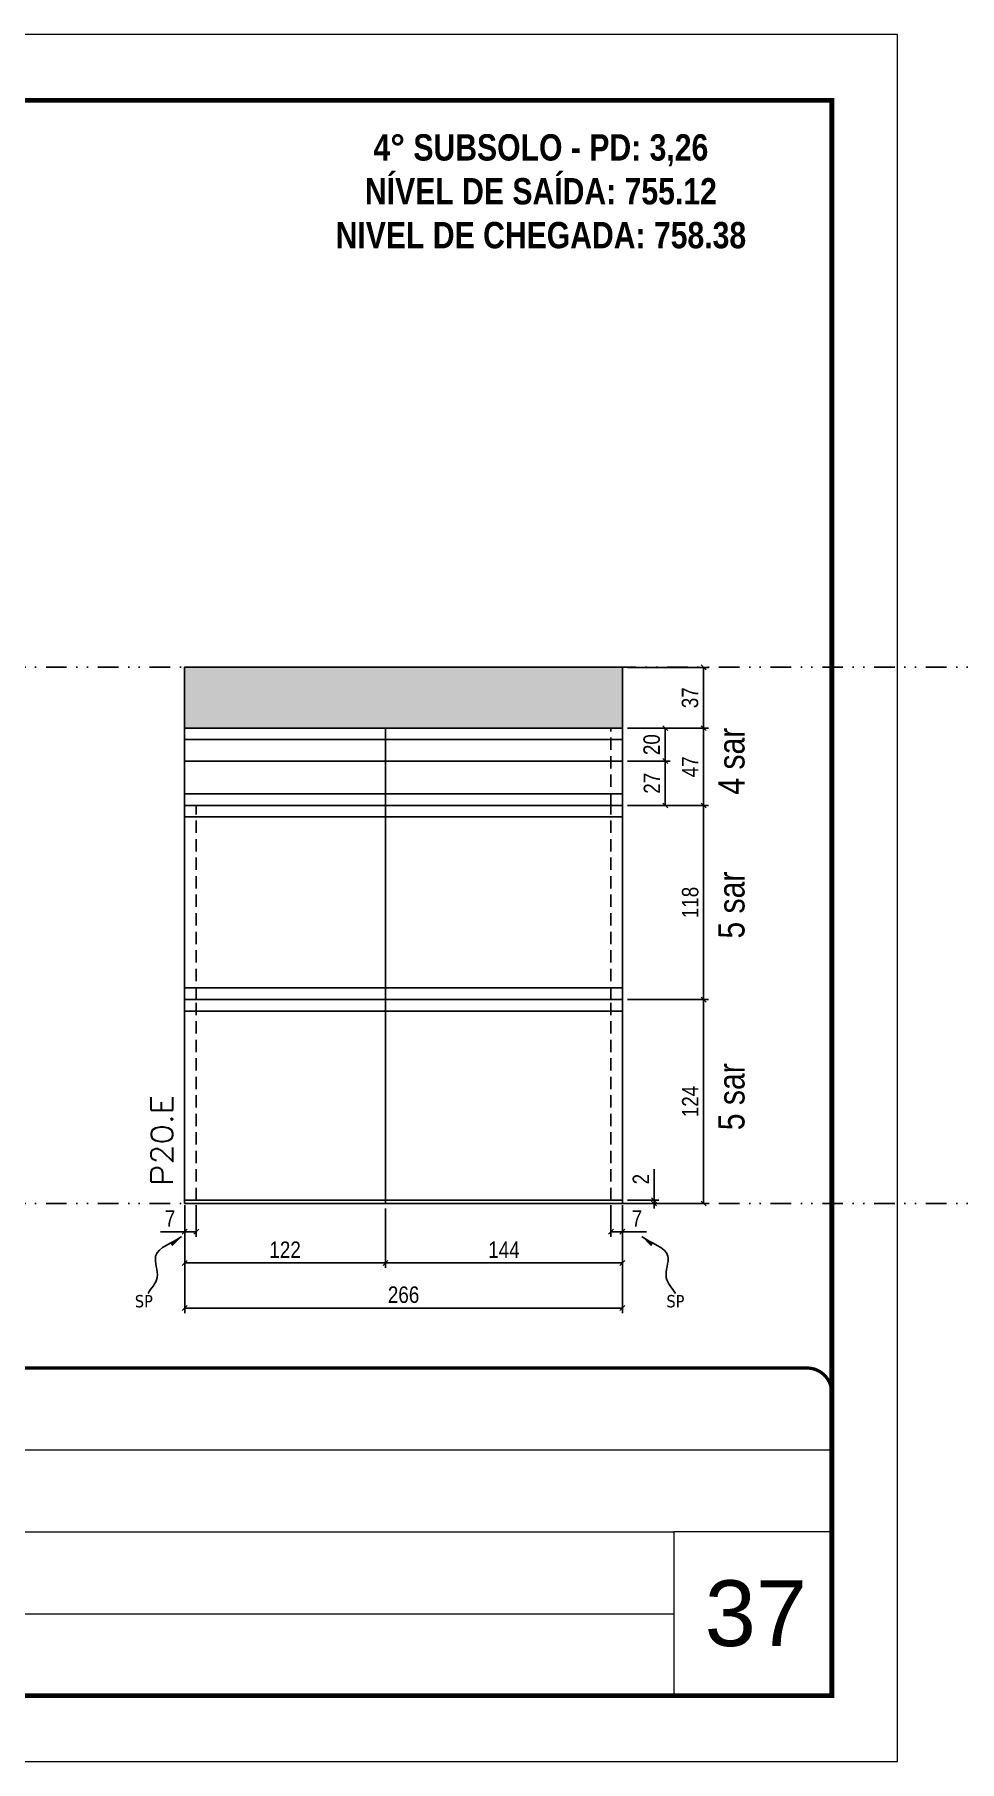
# Model space of a CAD drawing. Header units: millimetres. Extents: x 13777 to 27878, y -21631 to 6985.
# Drawn here: x 15374 to 15936, y -4402 to -3352 of the extents above; entities that cross this region are included whole.
import ezdxf

# ---------------------------------------------------------------- set-up
doc = ezdxf.new("R2010")
doc.units = ezdxf.units.MM
for name, pattern in [('CONTINUO', [0]), ('DASHED', [0.75, 0.5, -0.25]), ('DIVIDE2', [0.625, 0.25, -0.125, 0, -0.125, 0, -0.125]), ('HIDDEN', [0.375, 0.25, -0.125])]:
    doc.linetypes.add(name, pattern=pattern)
for name, color, linetype, lineweight in [('CARIMBO', 255, 'Continuous', 9), ('Folhas', 255, 'Continuous', 9), ('SARRAFO DE PRESSAO', 251, 'DASHED', 9), ('Texto Seção', 7, 'Continuous', 15)]:
    doc.layers.add(name, color=color, linetype=linetype, lineweight=lineweight)
for name, color, linetype in [('COTA', 241, 'Continuous'), ('NOMENCLATURA', 7, 'Continuous'), ('Nível', 160, 'Continuous'), ('Painéis', 200, 'Continuous'), ('SARR_2.2x7', 40, 'Continuous'), ('Sarrafo de Pressão', 42, 'HIDDEN'), ('texto', 7, 'Continuous')]:
    doc.layers.add(name, color=color, linetype=linetype)
doc.styles.add('ARIAL', font='arial.ttf')
doc.styles.add('ARIAL_NARROW', font='ARIALN.TTF', dxfattribs={"height": 0.2})
doc.styles.add('COTA TECNICA', font='techl___.ttf', dxfattribs={"height": 10})
doc.styles.add('COTA TECNICA-50', font='techl___.ttf', dxfattribs={"height": 10})
doc.styles.add('REGUA-120', font='ROMANS.shx', dxfattribs={"height": 15})
doc.styles.add('ROMANC', font='techb___.ttf', dxfattribs={"height": 2.5})
doc.styles.get("Standard").update_dxf_attribs({"font": 'arial.ttf'})
doc.dimstyles.new('COTA PAINEL-50', dxfattribs={"dimtxt": 10, "dimasz": 3, "dimexe": 3, "dimexo": 3, "dimgap": 3, "dimtad": 1, "dimdec": 1, "dimzin": 12, "dimdsep": 46, "dimtxsty": 'COTA TECNICA-50', "dimblk1": 'OBLIQUE', "dimblk2": 'OBLIQUE', "dimsah": 1, "dimcen": 0.9, "dimclrd": 4, "dimclre": 4, "dimclrt": 240, "dimadec": 1, "dimazin": 3, "dimtfac": 1, "dimtdec": 1, "dimtmove": 0, "dimatfit": 3, "dimfxl": 1, "dimtolj": 1, "dimtzin": 12, "dimarcsym": 0})
doc.dimstyles.new('PAINEL', dxfattribs={"dimtxt": 10, "dimasz": 3, "dimexe": 3, "dimexo": 3, "dimgap": 3, "dimtad": 1, "dimdec": 1, "dimzin": 12, "dimdsep": 46, "dimtxsty": 'COTA TECNICA', "dimblk1": 'OBLIQUE', "dimblk2": 'OBLIQUE', "dimsah": 1, "dimcen": 0.9, "dimclrd": 4, "dimclre": 4, "dimclrt": 240, "dimadec": 1, "dimazin": 3, "dimtfac": 1, "dimtdec": 1, "dimtmove": 0, "dimatfit": 3, "dimfxl": 1, "dimtolj": 1, "dimtzin": 12, "dimarcsym": 0})
doc.dimstyles.get("Standard").update_dxf_attribs({"dimtxt": 0.18, "dimasz": 0.18, "dimexe": 0.18, "dimexo": 0.0625, "dimgap": 0.09, "dimtad": 0, "dimtih": 1, "dimtoh": 1, "dimdec": 4, "dimzin": 0, "dimdsep": 46, "dimtxsty": 'Standard', "dimcen": 0.09, "dimadec": 0, "dimazin": 0, "dimtfac": 1, "dimtdec": 4, "dimtofl": 0, "dimtmove": 0, "dimatfit": 3, "dimfxl": 1, "dimtolj": 1, "dimtzin": 0, "dimarcsym": 0})

# ---------------------------------------------------------------- blocks, each defined once
blk = doc.blocks.new('9999999999')
at = {"color": 30, "linetype": 'CONTINUO'}
for p, q in [((98564.6, 34379.6), (99584, 34379.6)), ((98564.6, 34329.8), (99488, 34329.8)), ((99584, 34329.8), (99488, 34329.8)), ((99488, 34329.8), (99488, 34230.2)), ((98564.6, 34280), (99488, 34280))]:
    blk.add_line(p, q, dxfattribs=at)
at = {"color": 30, "linetype": 'CONTINUO', "const_width": 2}
blk.add_lwpolyline([(99584, 34230.2), (99584, 34414.4, 0.414214), (99569, 34429.4), (98229, 34429.4, 0.414214), (98214, 34414.4), (98214, 34245.2, 0.414214), (98229, 34230.2), (99584, 34230.2)], format="xyb", dxfattribs=at)
at = {"layer": 'Folhas'}
blk.add_lwpolyline([(98139, 34190.2), (99624, 34190.2), (99624, 35240.2), (98139, 35240.2)], close=True, dxfattribs=at)
at = {"layer": 'Folhas', "color": 30, "const_width": 3}
blk.add_lwpolyline([(98214, 34230.2), (99584, 34230.2), (99584, 35200.2), (98214, 35200.2)], close=True, dxfattribs=at)
blk = doc.blocks.new('_Oblique')
at = {"color": 0, "linetype": 'ByBlock', "lineweight": -2}
blk.add_line((-0.5, -0.5), (0.5, 0.5), dxfattribs=at)
blk = doc.blocks.new('*D919')
at = {"layer": 'COTA', "color": 4, "lineweight": -2, "transparency": 16777216}
for p, q in [((15465.3, -4064.2), (15465.3, -4129.8)), ((15731.3, -4064.2), (15731.3, -4129.8)), ((15731.3, -4126.8), (15465.3, -4126.8))]:
    blk.add_line(p, q, dxfattribs=at)
at = {"layer": 'Defpoints', "color": 0, "transparency": 16777216}
for p in [(15465.3, -4061.2), (15731.3, -4061.2), (15465.3, -4126.8)]:
    blk.add_point(p, dxfattribs=at)
at = {"layer": 'COTA', "color": 4, "lineweight": -2, "transparency": 16777216, "xscale": 3, "yscale": 3, "zscale": 3, "rotation": 180}
blk.add_blockref('_Oblique', (15465.3, -4126.8), dxfattribs=at)
at = {"layer": 'COTA', "color": 4, "lineweight": -2, "transparency": 16777216, "xscale": 3, "yscale": 3, "zscale": 3}
blk.add_blockref('_Oblique', (15731.3, -4126.8), dxfattribs=at)
at = {"layer": 'COTA', "color": 240, "transparency": 16777216, "insert": (15598.3, -4118.7), "char_height": 10, "attachment_point": 5, "style": 'COTA TECNICA'}
blk.add_mtext('\\A1;266', dxfattribs=at)
blk = doc.blocks.new('*D920')
at = {"layer": 'COTA', "color": 4, "lineweight": -2, "transparency": 16777216}
for p, q in [((15724.3, -4064.2), (15724.3, -4083.4)), ((15731.3, -4066.2), (15731.3, -4083.4)), ((15724.3, -4080.4), (15731.3, -4080.4)), ((15731.3, -4080.4), (15746, -4080.4))]:
    blk.add_line(p, q, dxfattribs=at)
at = {"layer": 'Defpoints', "color": 0, "transparency": 16777216}
for p in [(15724.3, -4061.2), (15731.3, -4063.2), (15731.3, -4080.4)]:
    blk.add_point(p, dxfattribs=at)
at = {"layer": 'COTA', "color": 4, "lineweight": -2, "transparency": 16777216, "xscale": 3, "yscale": 3, "zscale": 3, "rotation": 180}
blk.add_blockref('_Oblique', (15724.3, -4080.4), dxfattribs=at)
at = {"layer": 'COTA', "color": 4, "lineweight": -2, "transparency": 16777216, "xscale": 3, "yscale": 3, "zscale": 3}
blk.add_blockref('_Oblique', (15731.3, -4080.4), dxfattribs=at)
at = {"layer": 'COTA', "color": 240, "transparency": 16777216, "insert": (15740.1, -4072.3), "char_height": 10, "attachment_point": 5, "style": 'COTA TECNICA-50'}
blk.add_mtext('\\A1;7', dxfattribs=at)
blk = doc.blocks.new('*D921')
at = {"layer": 'COTA', "color": 4, "lineweight": -2, "transparency": 16777216}
for p, q in [((15465.3, -4066.2), (15465.3, -4083.4)), ((15472.3, -4064.2), (15472.3, -4083.4)), ((15465.3, -4080.4), (15450.5, -4080.4)), ((15472.3, -4080.4), (15465.3, -4080.4))]:
    blk.add_line(p, q, dxfattribs=at)
at = {"layer": 'Defpoints', "color": 0, "transparency": 16777216}
for p in [(15465.3, -4063.2), (15472.3, -4061.2), (15465.3, -4080.4)]:
    blk.add_point(p, dxfattribs=at)
at = {"layer": 'COTA', "color": 4, "lineweight": -2, "transparency": 16777216, "xscale": 3, "yscale": 3, "zscale": 3, "rotation": 180}
blk.add_blockref('_Oblique', (15465.3, -4080.4), dxfattribs=at)
at = {"layer": 'COTA', "color": 4, "lineweight": -2, "transparency": 16777216, "xscale": 3, "yscale": 3, "zscale": 3}
blk.add_blockref('_Oblique', (15472.3, -4080.4), dxfattribs=at)
at = {"layer": 'COTA', "color": 240, "transparency": 16777216, "insert": (15456.4, -4072.3), "char_height": 10, "attachment_point": 5, "style": 'COTA TECNICA-50'}
blk.add_mtext('\\A1;7', dxfattribs=at)
blk = doc.blocks.new('*D922')
at = {"layer": 'COTA', "color": 4, "lineweight": -2, "transparency": 16777216}
for p, q in [((15750.5, -4061.2), (15750.5, -4042.4)), ((15734.3, -4061.2), (15753.5, -4061.2)), ((15734.3, -4063.2), (15753.5, -4063.2)), ((15750.5, -4063.2), (15750.5, -4061.2)), ((15750.5, -4063.2), (15750.5, -4066.2))]:
    blk.add_line(p, q, dxfattribs=at)
at = {"layer": 'Defpoints', "color": 0, "transparency": 16777216}
for p in [(15731.3, -4061.2), (15731.3, -4063.2), (15750.5, -4063.2)]:
    blk.add_point(p, dxfattribs=at)
at = {"layer": 'COTA', "color": 4, "lineweight": -2, "transparency": 16777216, "xscale": 3, "yscale": 3, "zscale": 3}
for p, rotation in [((15750.5, -4061.2), 270), ((15750.5, -4063.2), 90)]:
    blk.add_blockref('_Oblique', p, dxfattribs=dict(at, rotation=rotation))
at = {"layer": 'COTA', "color": 240, "transparency": 16777216, "insert": (15742.5, -4048.4), "char_height": 10, "attachment_point": 5, "rotation": 90, "style": 'COTA TECNICA-50'}
blk.add_mtext('\\A1;2', dxfattribs=at)
blk = doc.blocks.new('*D930')
at = {"layer": 'COTA', "color": 4, "lineweight": -2, "transparency": 16777216}
for p, q in [((15734.3, -3737.2), (15783.6, -3737.2)), ((15780.6, -3774.2), (15780.6, -3737.2)), ((15734.3, -3774.2), (15783.6, -3774.2))]:
    blk.add_line(p, q, dxfattribs=at)
at = {"layer": 'Defpoints', "color": 0, "transparency": 16777216}
for p in [(15731.3, -3737.2), (15780.6, -3737.2), (15731.3, -3774.2)]:
    blk.add_point(p, dxfattribs=at)
at = {"layer": 'COTA', "color": 4, "lineweight": -2, "transparency": 16777216, "xscale": 3, "yscale": 3, "zscale": 3}
for p, rotation in [((15780.6, -3737.2), 90), ((15780.6, -3774.2), 270)]:
    blk.add_blockref('_Oblique', p, dxfattribs=dict(at, rotation=rotation))
at = {"layer": 'COTA', "color": 240, "transparency": 16777216, "insert": (15772.4, -3755.7), "char_height": 10, "attachment_point": 5, "rotation": 90, "style": 'COTA TECNICA-50'}
blk.add_mtext('\\A1;37', dxfattribs=at)
blk = doc.blocks.new('*D923')
at = {"layer": 'COTA', "color": 4, "lineweight": -2, "transparency": 16777216}
for p, q in [((15734.3, -3821.2), (15783.6, -3821.2)), ((15780.6, -3939.2), (15780.6, -3821.2)), ((15734.3, -3939.2), (15783.6, -3939.2))]:
    blk.add_line(p, q, dxfattribs=at)
at = {"layer": 'Defpoints', "color": 0, "transparency": 16777216}
for p in [(15731.3, -3821.2), (15780.6, -3821.2), (15731.3, -3939.2)]:
    blk.add_point(p, dxfattribs=at)
at = {"layer": 'COTA', "color": 4, "lineweight": -2, "transparency": 16777216, "xscale": 3, "yscale": 3, "zscale": 3}
for p, rotation in [((15780.6, -3821.2), 90), ((15780.6, -3939.2), 270)]:
    blk.add_blockref('_Oblique', p, dxfattribs=dict(at, rotation=rotation))
at = {"layer": 'COTA', "color": 240, "transparency": 16777216, "insert": (15772.5, -3880.2), "char_height": 10, "attachment_point": 5, "rotation": 90, "style": 'COTA TECNICA-50'}
blk.add_mtext('\\A1;118', dxfattribs=at)
blk = doc.blocks.new('*D924')
at = {"layer": 'COTA', "color": 4, "lineweight": -2, "transparency": 16777216}
for p, q in [((15734.3, -3774.2), (15783.6, -3774.2)), ((15780.6, -3821.2), (15780.6, -3774.2)), ((15734.3, -3821.2), (15783.6, -3821.2))]:
    blk.add_line(p, q, dxfattribs=at)
at = {"layer": 'Defpoints', "color": 0, "transparency": 16777216}
for p in [(15731.3, -3774.2), (15780.6, -3774.2), (15731.3, -3821.2)]:
    blk.add_point(p, dxfattribs=at)
at = {"layer": 'COTA', "color": 4, "lineweight": -2, "transparency": 16777216, "xscale": 3, "yscale": 3, "zscale": 3}
for p, rotation in [((15780.6, -3774.2), 90), ((15780.6, -3821.2), 270)]:
    blk.add_blockref('_Oblique', p, dxfattribs=dict(at, rotation=rotation))
at = {"layer": 'COTA', "color": 240, "transparency": 16777216, "insert": (15772.5, -3797.7), "char_height": 10, "attachment_point": 5, "rotation": 90, "style": 'COTA TECNICA-50'}
blk.add_mtext('\\A1;47', dxfattribs=at)
blk = doc.blocks.new('*D931')
at = {"layer": 'COTA', "color": 4, "linetype": 'ByBlock', "lineweight": -2, "transparency": 16777216}
for p, q in [((15734.3, -3939.2), (15783.6, -3939.2)), ((15780.6, -4063.2), (15780.6, -3939.2)), ((15734.3, -4063.2), (15783.6, -4063.2))]:
    blk.add_line(p, q, dxfattribs=at)
at = {"layer": 'Defpoints', "color": 0, "linetype": 'ByBlock', "transparency": 16777216}
for p in [(15731.3, -3939.2), (15780.6, -3939.2), (15731.3, -4063.2)]:
    blk.add_point(p, dxfattribs=at)
at = {"layer": 'COTA', "color": 4, "linetype": 'ByBlock', "lineweight": -2, "transparency": 16777216, "xscale": 3, "yscale": 3, "zscale": 3}
for p, rotation in [((15780.6, -3939.2), 90), ((15780.6, -4063.2), 270)]:
    blk.add_blockref('_Oblique', p, dxfattribs=dict(at, rotation=rotation))
at = {"layer": 'COTA', "color": 240, "linetype": 'ByBlock', "transparency": 16777216, "insert": (15772.5, -4001.2), "char_height": 10, "attachment_point": 5, "rotation": 90, "style": 'COTA TECNICA'}
blk.add_mtext('\\A1;124', dxfattribs=at)
blk = doc.blocks.new('*D932')
at = {"layer": 'COTA', "color": 4, "linetype": 'ByBlock', "lineweight": -2, "transparency": 16777216}
for p, q in [((15734.3, -3939.2), (15783.6, -3939.2)), ((15780.6, -4063.2), (15780.6, -3939.2)), ((15734.3, -4063.2), (15783.6, -4063.2))]:
    blk.add_line(p, q, dxfattribs=at)
at = {"layer": 'Defpoints', "color": 0, "linetype": 'ByBlock', "transparency": 16777216}
for p in [(15731.3, -3939.2), (15780.6, -3939.2), (15731.3, -4063.2)]:
    blk.add_point(p, dxfattribs=at)
at = {"layer": 'COTA', "color": 4, "linetype": 'ByBlock', "lineweight": -2, "transparency": 16777216, "xscale": 3, "yscale": 3, "zscale": 3}
for p, rotation in [((15780.6, -3939.2), 90), ((15780.6, -4063.2), 270)]:
    blk.add_blockref('_Oblique', p, dxfattribs=dict(at, rotation=rotation))
at = {"layer": 'COTA', "color": 240, "linetype": 'ByBlock', "transparency": 16777216, "insert": (15772.5, -4001.2), "char_height": 10, "attachment_point": 5, "rotation": 90, "style": 'COTA TECNICA'}
blk.add_mtext('\\A1;124', dxfattribs=at)
blk = doc.blocks.new('*D925')
at = {"layer": 'COTA', "color": 4, "lineweight": -2, "transparency": 16777216}
for p, q in [((15587.3, -4066.2), (15587.3, -4102.3)), ((15731.3, -4066.2), (15731.3, -4102.3)), ((15587.3, -4099.3), (15731.3, -4099.3))]:
    blk.add_line(p, q, dxfattribs=at)
at = {"layer": 'Defpoints', "color": 0, "transparency": 16777216}
for p in [(15587.3, -4063.2), (15731.3, -4063.2), (15731.3, -4099.3)]:
    blk.add_point(p, dxfattribs=at)
at = {"layer": 'COTA', "color": 4, "lineweight": -2, "transparency": 16777216, "xscale": 3, "yscale": 3, "zscale": 3, "rotation": 180}
blk.add_blockref('_Oblique', (15587.3, -4099.3), dxfattribs=at)
at = {"layer": 'COTA', "color": 4, "lineweight": -2, "transparency": 16777216, "xscale": 3, "yscale": 3, "zscale": 3}
blk.add_blockref('_Oblique', (15731.3, -4099.3), dxfattribs=at)
at = {"layer": 'COTA', "color": 240, "transparency": 16777216, "insert": (15659.3, -4091.3), "char_height": 10, "attachment_point": 5, "style": 'COTA TECNICA'}
blk.add_mtext('\\A1;144', dxfattribs=at)
blk = doc.blocks.new('*D926')
at = {"layer": 'COTA', "color": 4, "lineweight": -2, "transparency": 16777216}
for p, q in [((15465.3, -4066.2), (15465.3, -4102.3)), ((15587.3, -4066.2), (15587.3, -4102.3)), ((15465.3, -4099.3), (15587.3, -4099.3))]:
    blk.add_line(p, q, dxfattribs=at)
at = {"layer": 'Defpoints', "color": 0, "transparency": 16777216}
for p in [(15465.3, -4063.2), (15587.3, -4063.2), (15587.3, -4099.3)]:
    blk.add_point(p, dxfattribs=at)
at = {"layer": 'COTA', "color": 4, "lineweight": -2, "transparency": 16777216, "xscale": 3, "yscale": 3, "zscale": 3, "rotation": 180}
blk.add_blockref('_Oblique', (15465.3, -4099.3), dxfattribs=at)
at = {"layer": 'COTA', "color": 4, "lineweight": -2, "transparency": 16777216, "xscale": 3, "yscale": 3, "zscale": 3}
blk.add_blockref('_Oblique', (15587.3, -4099.3), dxfattribs=at)
at = {"layer": 'COTA', "color": 240, "transparency": 16777216, "insert": (15526.3, -4091.3), "char_height": 10, "attachment_point": 5, "style": 'COTA TECNICA'}
blk.add_mtext('\\A1;122', dxfattribs=at)
blk = doc.blocks.new('*D927')
at = {"layer": 'COTA', "color": 4, "lineweight": -2, "transparency": 16777216}
for p, q in [((15734.3, -3794.2), (15760.3, -3794.2)), ((15757.3, -3821.2), (15757.3, -3794.2)), ((15734.3, -3821.2), (15760.3, -3821.2))]:
    blk.add_line(p, q, dxfattribs=at)
at = {"layer": 'Defpoints', "color": 0, "transparency": 16777216}
for p in [(15731.3, -3794.2), (15757.3, -3794.2), (15731.3, -3821.2)]:
    blk.add_point(p, dxfattribs=at)
at = {"layer": 'COTA', "color": 4, "lineweight": -2, "transparency": 16777216, "xscale": 3, "yscale": 3, "zscale": 3}
for p, rotation in [((15757.3, -3794.2), 90), ((15757.3, -3821.2), 270)]:
    blk.add_blockref('_Oblique', p, dxfattribs=dict(at, rotation=rotation))
at = {"layer": 'COTA', "color": 240, "transparency": 16777216, "insert": (15749.2, -3807.7), "char_height": 10, "attachment_point": 5, "rotation": 90, "style": 'COTA TECNICA'}
blk.add_mtext('\\A1;27', dxfattribs=at)
blk = doc.blocks.new('*D928')
at = {"layer": 'COTA', "color": 4, "lineweight": -2, "transparency": 16777216}
for p, q in [((15734.3, -3774.2), (15760.3, -3774.2)), ((15757.3, -3794.2), (15757.3, -3774.2)), ((15734.3, -3794.2), (15760.3, -3794.2))]:
    blk.add_line(p, q, dxfattribs=at)
at = {"layer": 'Defpoints', "color": 0, "transparency": 16777216}
for p in [(15731.3, -3774.2), (15757.3, -3774.2), (15731.3, -3794.2)]:
    blk.add_point(p, dxfattribs=at)
at = {"layer": 'COTA', "color": 4, "lineweight": -2, "transparency": 16777216, "xscale": 3, "yscale": 3, "zscale": 3}
for p, rotation in [((15757.3, -3774.2), 90), ((15757.3, -3794.2), 270)]:
    blk.add_blockref('_Oblique', p, dxfattribs=dict(at, rotation=rotation))
at = {"layer": 'COTA', "color": 240, "transparency": 16777216, "insert": (15749.1, -3784.2), "char_height": 10, "attachment_point": 5, "rotation": 90, "style": 'COTA TECNICA'}
blk.add_mtext('\\A1;20', dxfattribs=at)

msp = doc.modelspace()

# ---------------------------------------------------------------- hatches: boundary and pattern name
at = {"layer": 'COTA', "linetype": 'ByBlock'}
h = msp.add_hatch(dxfattribs=at)
h.set_pattern_fill('AR-CONC', color=256, scale=0.03)
h.set_pattern_definition([(50, (10023.169, -14740.608), (5.46554, -0.4781726), [0.5715, -6.2865]), (355, (10023.169, -14740.608), (-1.0573026, 5.7317054), [0.4572, -5.0292175]), (100.451445, (10023.6244, -14740.648), (4.4082374, 5.2535326), [0.4857003, -5.3427073]), (46.1842, (10023.169, -14739.084), (8.1323712, -1.26127), [0.85725, -9.42975]), (96.63556, (10023.847, -14739.189), (7.122124, 7.4227837), [0.7285507, -8.014068]), (351.18415, (10023.169, -14739.084), (7.122124, 7.422784), [0.685799, -7.543792]), (21, (10023.931, -14739.465), (4.5484317, -3.067956), [0.5715, -6.2865]), (326, (10023.931, -14739.465), (1.8540609, 5.525639), [0.4572, -5.0292]), (71.451445, (10024.31, -14739.721), (6.4024926, 2.457683), [0.4857003, -5.3426981]), (37.5, (10023.169, -14740.6081), (0.0926581, 2.53665117), [0, -4.96824, 0, -5.1054, 0, -5.04825]), (7.5, (10023.169, -14740.6081), (2.0045899, 3.00541724), [0, -2.91084, 0, -4.85394, 0, -1.92405]), (327.5, (10021.4697, -14740.6081), (4.06771786, -0.17186232), [0, -1.905, 0, -5.9436, 0, -7.8867]), (317.5, (10020.7077, -14740.608), (4.4438754, 0.7627947), [0, -2.4765, 0, -3.94716, 0, -5.6007])])
h.paths.add_polyline_path([(15731.25, -3774.17), (15731.25, -3737.17), (15465.25, -3737.17), (15465.25, -3774.17)])

# ---------------------------------------------------------------- linework, layer by layer
for p, q in [((15731.25, -3737.17), (15465.25, -3737.17)), ((15465.25, -3774.17), (15465.25, -3737.17)), ((15731.25, -3774.17), (15731.25, -3737.17))]:
    msp.add_line(p, q, dxfattribs=at)
at = {"layer": 'Nível', "color": 4, "linetype": 'DIVIDE2', "ltscale": 50}
for p, q in [((13777.11, -3737.17), (21531.15, -3737.17)), ((13777.11, -4063.17), (21531.15, -4063.17))]:
    msp.add_line(p, q, dxfattribs=at)
at = {"layer": 'Painéis'}
for p, q in [((15731.25, -3774.17), (15465.25, -3774.17)), ((15465.25, -3774.17), (15465.25, -4061.17)), ((15587.25, -4063.17), (15587.25, -3774.17)), ((15731.25, -4061.17), (15731.25, -3774.17)), ((15465.25, -3794.17), (15731.25, -3794.17)), ((15465.25, -3821.17), (15731.25, -3821.17)), ((15465.25, -3939.17), (15731.25, -3939.17))]:
    msp.add_line(p, q, dxfattribs=at)
msp.add_lwpolyline([(15731.25, -4061.17), (15465.25, -4061.17), (15465.25, -4063.17), (15731.25, -4063.17)], close=True, dxfattribs=at)
at = {"layer": 'SARR_2.2x7'}
for p, q in [((15465.25, -3781.17), (15731.25, -3781.17)), ((15465.25, -3814.17), (15731.25, -3814.17)), ((15465.25, -3828.17), (15731.25, -3828.17)), ((15465.25, -3932.17), (15731.25, -3932.17)), ((15465.25, -3946.17), (15731.25, -3946.17))]:
    msp.add_line(p, q, dxfattribs=at)
at = {"layer": 'Sarrafo de Pressão', "ltscale": 30}
for p, q in [((15724.25, -3821.17), (15724.25, -3774.17)), ((15472.25, -3939.17), (15472.25, -3821.17)), ((15724.25, -3939.17), (15724.25, -3821.17)), ((15472.25, -4061.17), (15472.25, -3939.17)), ((15724.25, -4061.17), (15724.25, -3939.17))]:
    msp.add_line(p, q, dxfattribs=at)

# ---------------------------------------------------------------- block references
at = {"layer": 'SARRAFO DE PRESSAO', "color": 6, "linetype": 'ByBlock'}
msp.add_blockref('9999999999', (-83725.51, -38592.65), dxfattribs=at)

# ---------------------------------------------------------------- texts
at = {"layer": 'CARIMBO', "style": 'ARIAL'}
msp.add_text('37', height=40, dxfattribs=at).set_placement((15781.33, -4332.3))
at = {"layer": 'NOMENCLATURA', "style": 'ARIAL_NARROW'}
for s, p in [('4 sar', (15805.49, -3814.63)), ('5 sar', (15805.49, -3902.13)), ('5 sar', (15805.49, -4018.65))]:
    msp.add_text(s, height=16, rotation=90, dxfattribs=at).set_placement(p)
at = {"layer": 'NOMENCLATURA', "color": 2, "insert": (15681.75, -3386.39), "char_height": 16, "attachment_point": 2, "style": 'ROMANC'}
msp.add_mtext_dynamic_manual_height_columns('\\P4° SUBSOLO - PD: 3,26\\PNÍVEL DE SAÍDA: 755.12\\PNIVEL DE CHEGADA: 758.38', width=300.2766, gutter_width=1, heights=[0], dxfattribs=at)
at = {"layer": 'texto', "color": 0, "char_height": 7.5, "attachment_point": 5}
for insert in [(15440.47, -4122.66), (15763.5, -4122.66)]:
    msp.add_mtext('{\\fTahoma|b0|i0|c0|p34;\\C4;SP}', dxfattribs=dict(at, insert=insert))
at = {"layer": 'Texto Seção', "style": 'REGUA-120', "width": 1.1}
msp.add_text('P20.E', height=13, rotation=90, dxfattribs=at).set_placement((15458, -4052.4))

# ---------------------------------------------------------------- dimensions: what is measured, and where the dimension line sits
at = {"layer": 'COTA'}
for base, p1, p2, angle, dimstyle, picture, middle in [((15780.62, -3737.17), (15731.25, -3774.17), (15731.25, -3737.17), 90, 'COTA PAINEL-50', '*D930', (15772.4, -3755.67)), ((15780.62, -3774.17), (15731.25, -3821.17), (15731.25, -3774.17), 90, 'COTA PAINEL-50', '*D924', (15772.55, -3797.67)), ((15757.25, -3794.17), (15731.25, -3821.17), (15731.25, -3794.17), 90, 'PAINEL', '*D927', (15749.18, -3807.67)), ((15780.62, -3821.17), (15731.25, -3939.17), (15731.25, -3821.17), 90, 'COTA PAINEL-50', '*D923', (15772.52, -3880.17)), ((15465.25, -4080.41), (15472.25, -4061.17), (15465.25, -4063.17), 180, 'COTA PAINEL-50', '*D921', (15456.39, -4072.33))]:
    dim = msp.add_linear_dim(base=base, p1=p1, p2=p2, angle=angle, dimstyle=dimstyle, dxfattribs=at)
    dim.commit()
    dim.dimension.update_dxf_attribs({"geometry": picture, "text_midpoint": middle})
for base, p1, p2, dimstyle, picture, middle in [((15757.25, -3774.17), (15731.25, -3794.17), (15731.25, -3774.17), 'PAINEL', '*D928', (15757.25, -3784.17)), ((15750.51, -4063.17), (15731.25, -4061.17), (15731.25, -4063.17), 'COTA PAINEL-50', '*D922', (15750.51, -4048.42))]:
    dim = msp.add_linear_dim(base=base, p1=p1, p2=p2, angle=90, dimstyle=dimstyle, dxfattribs=at)
    dim.commit()
    dim.dimension.update_dxf_attribs({"geometry": picture, "text_midpoint": middle, "dimtype": 160})
at = {"layer": 'COTA', "linetype": 'ByBlock'}
for picture in ['*D931', '*D932']:
    dim = msp.add_aligned_dim(p1=(15731.25, -4063.17), p2=(15731.25, -3939.17), distance=-49.37, dimstyle='PAINEL', dxfattribs=at)
    dim.commit()
    dim.dimension.update_dxf_attribs({"geometry": picture, "text_midpoint": (15772.55, -4001.17)})
at = {"layer": 'COTA'}
dim = msp.add_linear_dim(base=(15465.25, -4126.78), p1=(15731.25, -4061.17), p2=(15465.25, -4061.17), angle=180, dimstyle='PAINEL', override={"dimarcsym": 2}, dxfattribs=at)
dim.commit()
dim.dimension.update_dxf_attribs({"geometry": '*D919', "text_midpoint": (15598.25, -4118.68)})
for base, p1, p2, dimstyle, picture, middle in [((15587.25, -4099.35), (15465.25, -4063.17), (15587.25, -4063.17), 'PAINEL', '*D926', (15526.25, -4091.29)), ((15731.25, -4080.41), (15724.25, -4061.17), (15731.25, -4063.17), 'COTA PAINEL-50', '*D920', (15740.12, -4072.33))]:
    dim = msp.add_linear_dim(base=base, p1=p1, p2=p2, dimstyle=dimstyle, dxfattribs=at)
    dim.commit()
    dim.dimension.update_dxf_attribs({"geometry": picture, "text_midpoint": middle})
dim = msp.add_linear_dim(base=(15731.25, -4099.35), p1=(15587.25, -4063.17), p2=(15731.25, -4063.17), dimstyle='PAINEL', override={"dimtmove": 1}, dxfattribs=at)
dim.commit()
dim.dimension.update_dxf_attribs({"geometry": '*D925', "text_midpoint": (15659.25, -4091.27)})

# ---------------------------------------------------------------- leaders
at = {"layer": 'COTA', "path_type": 1}
for points in [[(15463.42, -4083.35), (15447.64, -4095.18), (15448.56, -4108.19), (15443.01, -4117.97)], [(15743.08, -4083.35), (15758.87, -4095.18), (15757.94, -4108.19), (15763.49, -4117.97)]]:
    msp.add_leader(points, dimstyle='Standard', override={"dimasz": 8}, dxfattribs=at)

doc.saveas('drawing.dxf')
